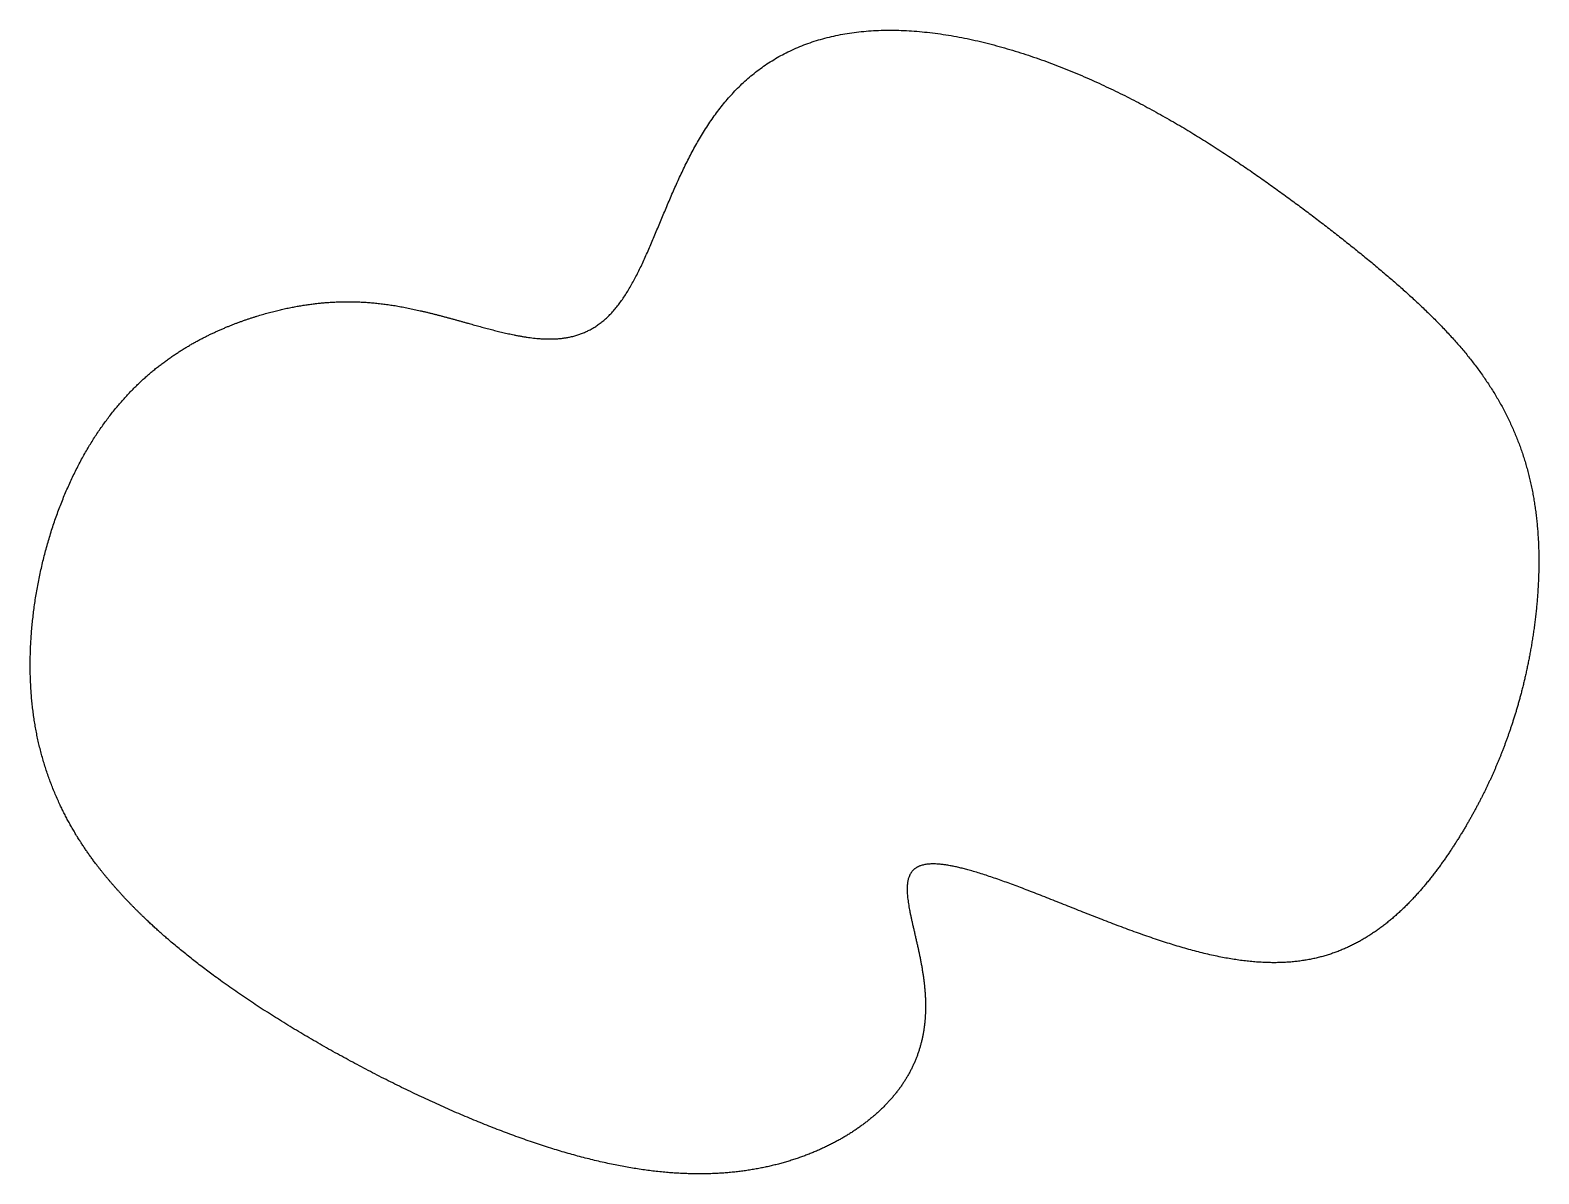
# Model space of a CAD drawing. Header units: millimetres. Extents: x -1 to 9.7, y 0.8 to 8.9.
import ezdxf

# ---------------------------------------------------------------- set-up
doc = ezdxf.new("R2010")
doc.units = ezdxf.units.MM
doc.layers.get('0').update_dxf_attribs({"linetype": 'CONTINUOUS'})

msp = doc.modelspace()

# ---------------------------------------------------------------- linework, layer by layer
msp.add_open_spline([(-0.376, 2.823), (-0.328, 2.769), (-0.228, 2.664), (-0.066, 2.509), (0.174, 2.309), (0.505, 2.07), (0.859, 1.845), (1.228, 1.633), (1.602, 1.439), (1.975, 1.264), (2.342, 1.113), (2.698, 0.988), (3.041, 0.893), (3.371, 0.831), (3.686, 0.805), (3.985, 0.815), (4.267, 0.862), (4.532, 0.945), (4.774, 1.061), (4.988, 1.21), (5.165, 1.39), (5.292, 1.601), (5.359, 1.84), (5.363, 2.102), (5.316, 2.372), (5.249, 2.627), (5.207, 2.837), (5.232, 2.978), (5.352, 3.033), (5.57, 3.005), (5.869, 2.91), (6.222, 2.772), (6.601, 2.618), (6.98, 2.475), (7.345, 2.364), (7.686, 2.304), (7.998, 2.305), (8.278, 2.373), (8.528, 2.504), (8.748, 2.685), (8.938, 2.899), (9.099, 3.126), (9.235, 3.354), (9.349, 3.574), (9.444, 3.794), (9.526, 4.022), (9.598, 4.271), (9.657, 4.549), (9.699, 4.853), (9.716, 5.175), (9.697, 5.503), (9.636, 5.824), (9.526, 6.128), (9.371, 6.409), (9.174, 6.67), (8.945, 6.912), (8.692, 7.143), (8.422, 7.367), (8.138, 7.589), (7.839, 7.812), (7.521, 8.033), (7.179, 8.25), (6.809, 8.456), (6.412, 8.642), (5.992, 8.797), (5.561, 8.905), (5.137, 8.952), (4.739, 8.922), (4.382, 8.809), (4.081, 8.611), (3.841, 8.337), (3.655, 8.009), (3.507, 7.663), (3.377, 7.334), (3.244, 7.058), (3.09, 6.861), (2.905, 6.754), (2.693, 6.726), (2.462, 6.757), (2.225, 6.818), (1.991, 6.886), (1.765, 6.946), (1.548, 6.989), (1.338, 7.009), (1.131, 7.007), (0.923, 6.983), (0.71, 6.937), (0.49, 6.869), (0.264, 6.775), (0.038, 6.649), (-0.183, 6.483), (-0.389, 6.272), (-0.574, 6.015), (-0.731, 5.718), (-0.857, 5.389), (-0.947, 5.042), (-0.999, 4.688), (-1.01, 4.339), (-0.979, 4.003), (-0.901, 3.683), (-0.777, 3.38), (-0.64, 3.15), (-0.516, 2.984), (-0.424, 2.876), (-0.376, 2.823)], degree=5)

doc.saveas('drawing.dxf')
